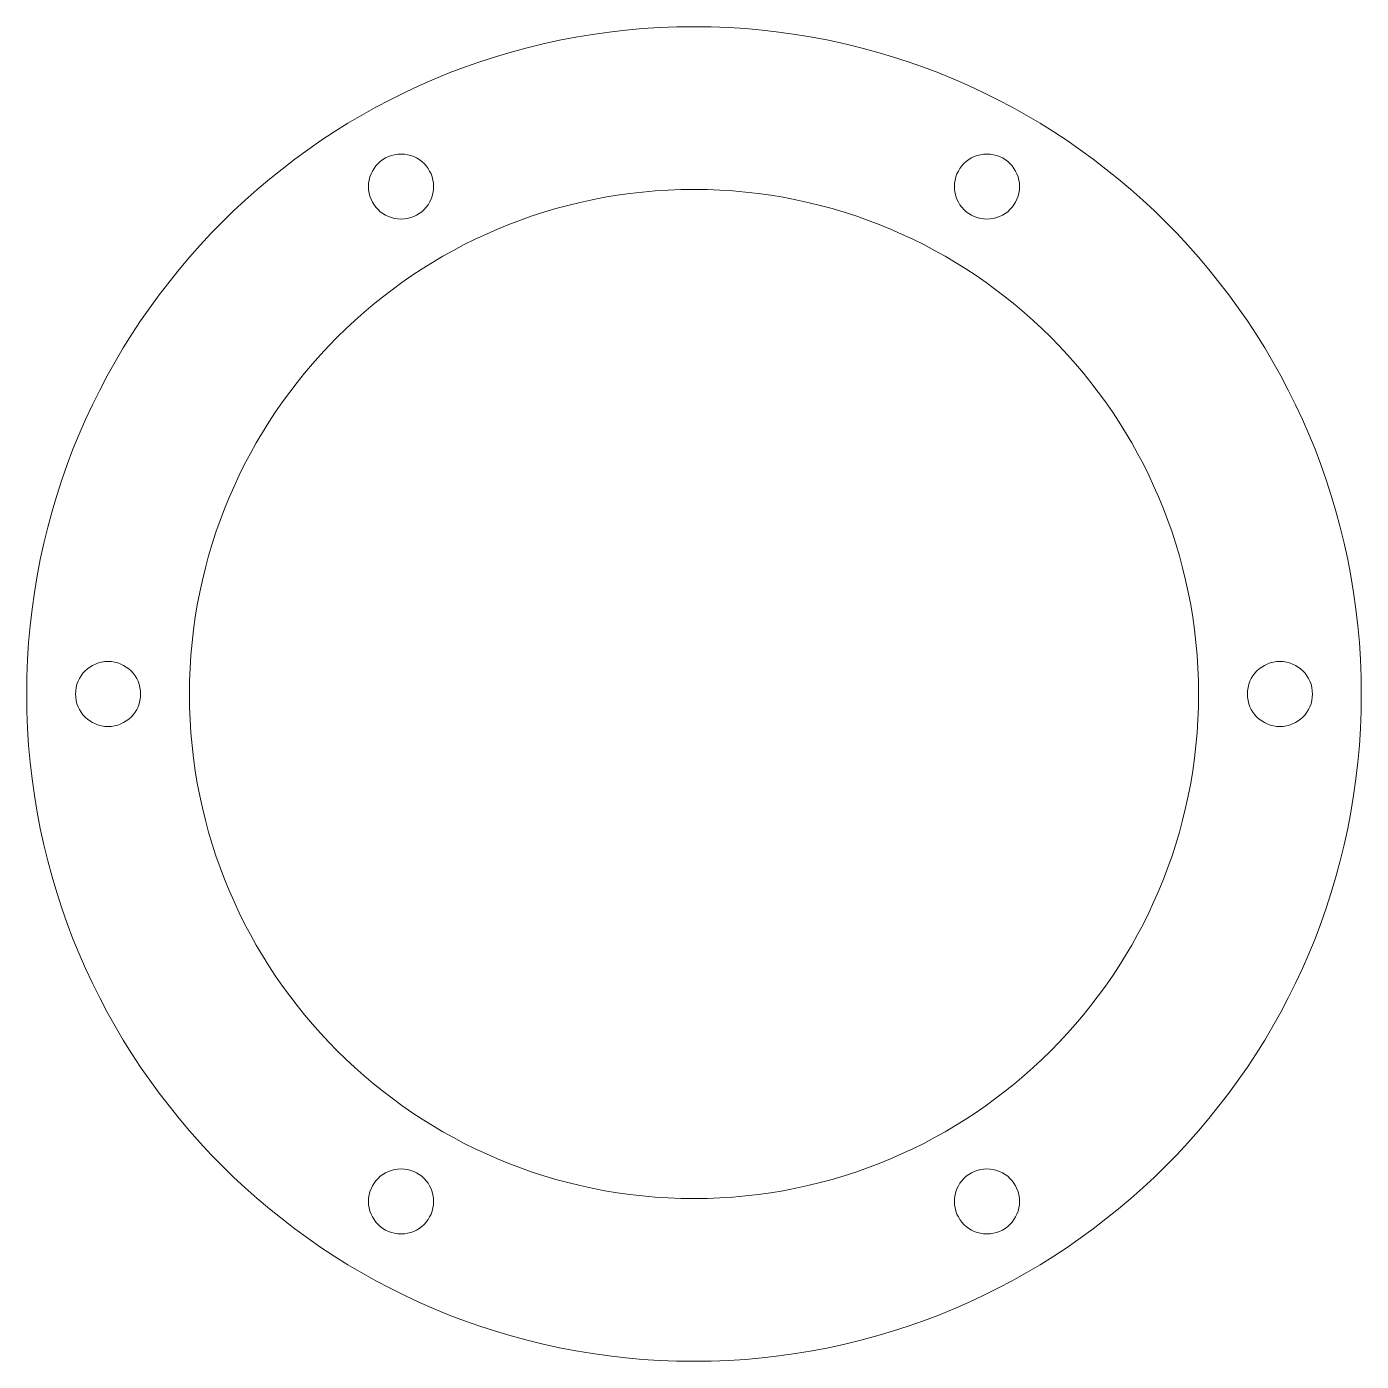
# Model space of a CAD drawing. Header units: millimetres. Extents: x -41 to 41, y -41 to 41.
import ezdxf

# ---------------------------------------------------------------- set-up
doc = ezdxf.new("R2010")
doc.units = ezdxf.units.MM

msp = doc.modelspace()

# ---------------------------------------------------------------- linework, layer by layer
at = {"color": 7, "linetype": 'Continuous', "lineweight": 15}
for centre, radius in [((0, 0), 41), ((-18, 31.177), 2), ((18, 31.177), 2), ((0, 0), 31), ((-36, 0), 2), ((36, 0), 2), ((-18, -31.177), 2), ((18, -31.177), 2)]:
    msp.add_circle(centre, radius, dxfattribs=at)

doc.saveas('drawing.dxf')
